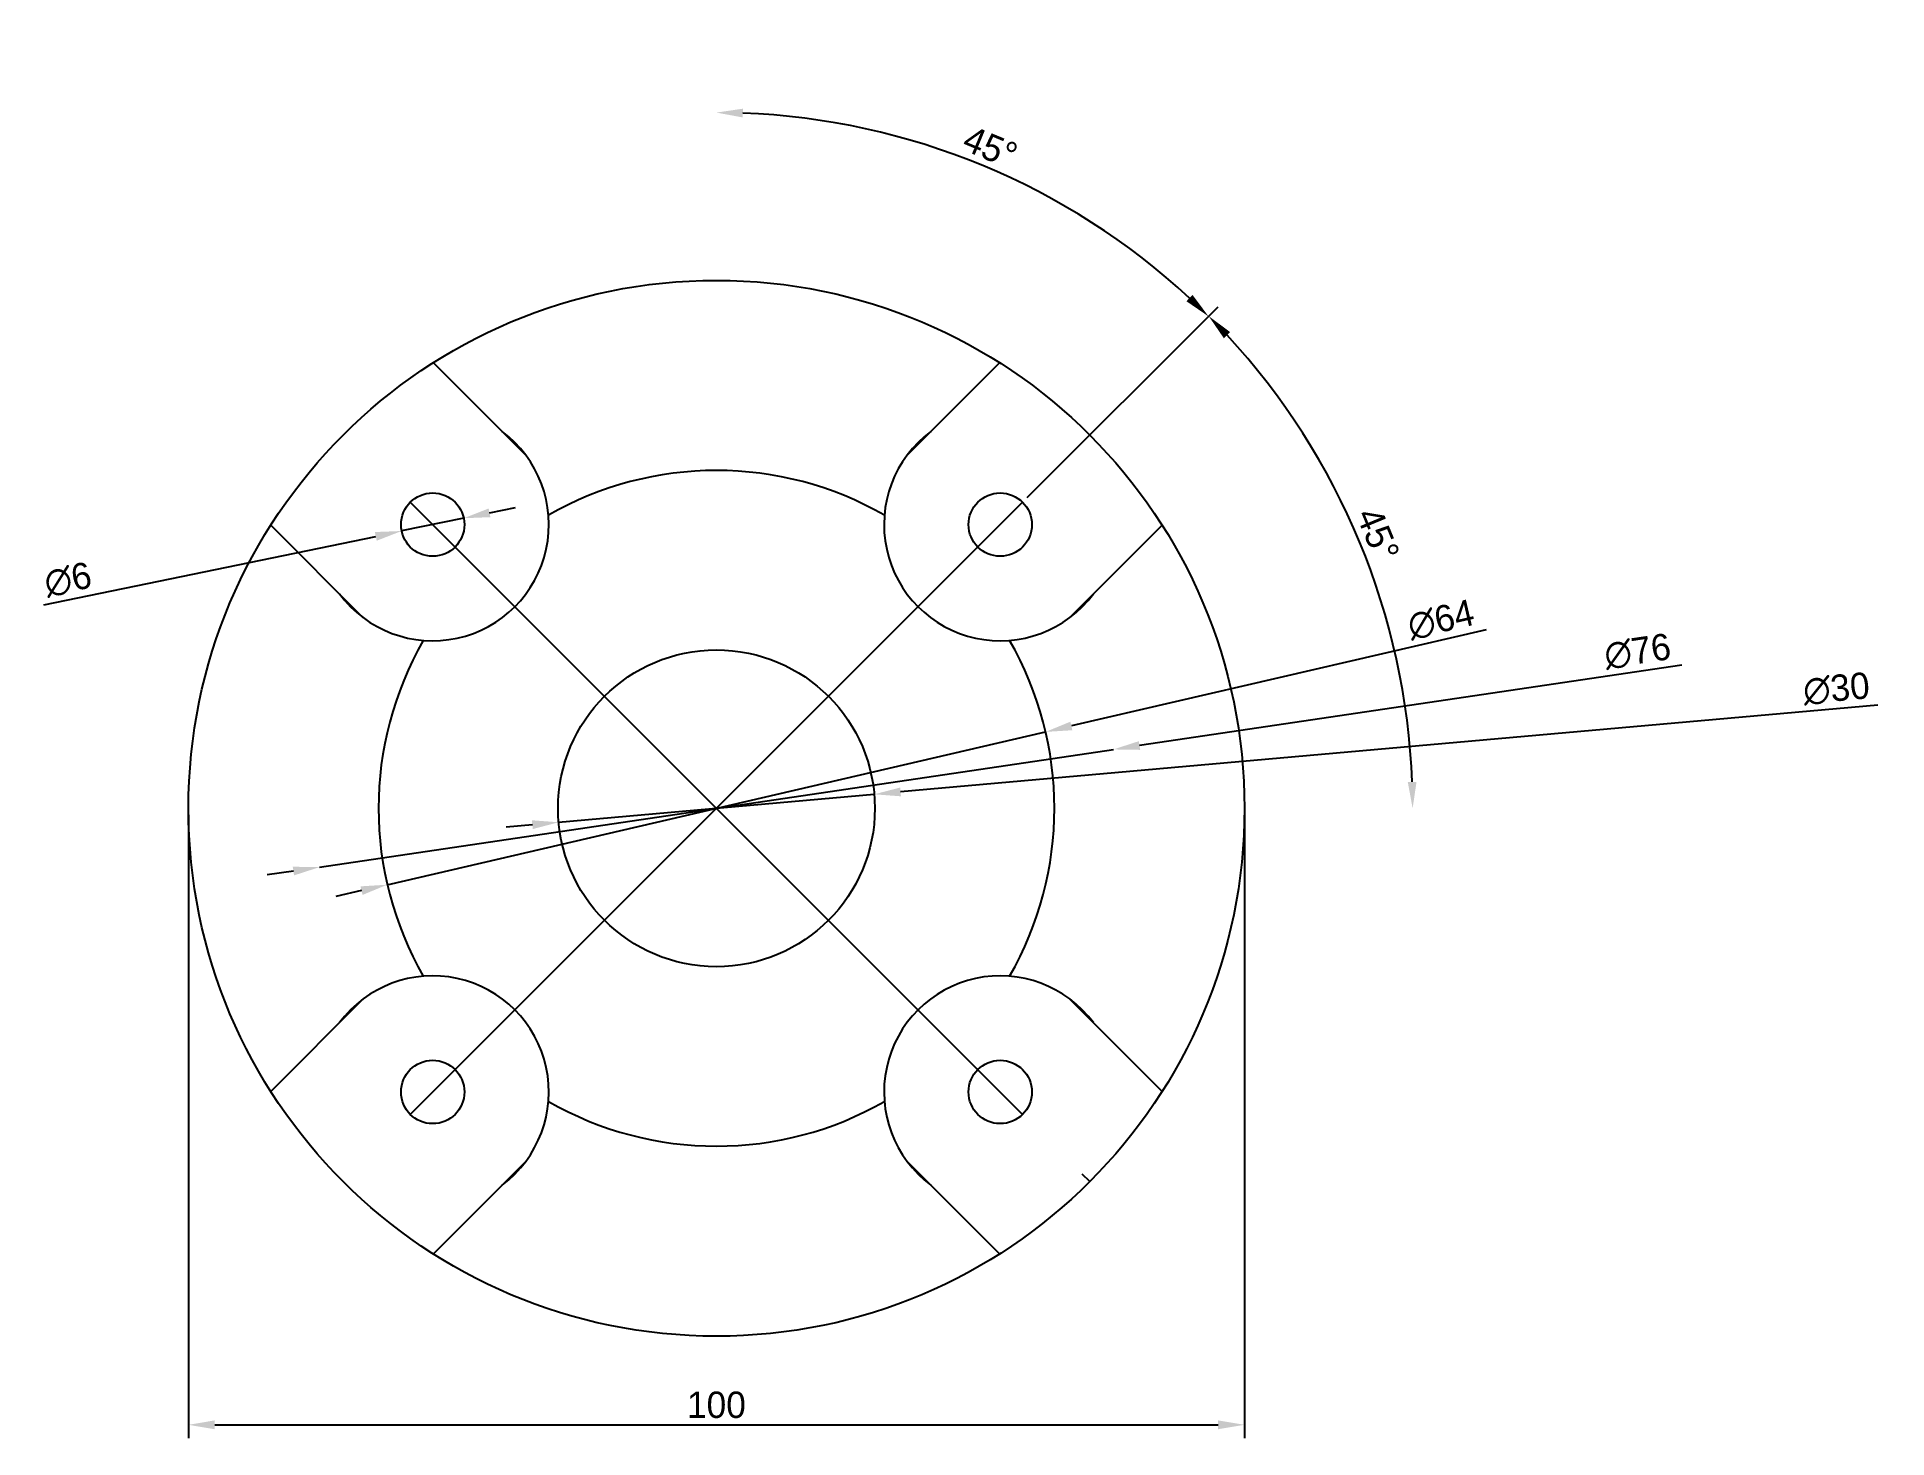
# Model space of a CAD drawing. Header units: millimetres. Extents: x 2081 to 2256, y 699 to 832.
import ezdxf

# ---------------------------------------------------------------- set-up
doc = ezdxf.new("R2010")
doc.units = ezdxf.units.MM
doc.dimstyles.new('ISO-25', dxfattribs={"dimtxt": 2.5, "dimasz": 2.5, "dimexe": 1.25, "dimexo": 0.625, "dimtad": 1, "dimtxsty": 'Standard', "dimcen": 2.5, "dimadec": 0, "dimazin": 0, "dimtfac": 1, "dimtmove": 0, "dimatfit": 3, "dimfxl": 1, "dimarcsym": 0})

# ---------------------------------------------------------------- blocks, each defined once
blk = doc.blocks.new('*D2')
at = {"color": 0, "lineweight": -2}
for p, q in [((2236.67, 772.36), (2185.31, 764.74)), ((2107.66, 753.22), (2182.84, 764.37)), ((2105.19, 752.85), (2102.72, 752.48))]:
    blk.add_line(p, q, dxfattribs=at)
at = {"color": 0}
for points in [[(2185.25, 765.15), (2185.38, 764.33), (2182.84, 764.37)], [(2105.13, 753.26), (2105.25, 752.44), (2107.66, 753.22)]]:
    blk.add_solid(points, dxfattribs=at)
at = {"layer": 'Defpoints', "color": 0}
for p in [(2182.84, 764.37), (2107.66, 753.22)]:
    blk.add_point(p, dxfattribs=at)
at = {"color": 0, "insert": (2232.48, 773.64), "char_height": 2.5, "attachment_point": 5, "rotation": 8.4418}
blk.add_mtext('∅76', dxfattribs=at)
blk = doc.blocks.new('*D3')
at = {"color": 0, "lineweight": -2}
for p, q in [((2218.14, 775.71), (2178.86, 766.59)), ((2114.08, 751.56), (2176.42, 766.03)), ((2111.65, 751), (2109.21, 750.43))]:
    blk.add_line(p, q, dxfattribs=at)
at = {"color": 0}
for points in [[(2178.77, 767), (2178.95, 766.19), (2176.42, 766.03)], [(2111.55, 751.4), (2111.74, 750.59), (2114.08, 751.56)]]:
    blk.add_solid(points, dxfattribs=at)
at = {"layer": 'Defpoints', "color": 0}
for p in [(2176.42, 766.03), (2114.08, 751.56)]:
    blk.add_point(p, dxfattribs=at)
at = {"color": 0, "insert": (2213.86, 776.64), "char_height": 2.5, "attachment_point": 5, "rotation": 13.0649}
blk.add_mtext('∅64', dxfattribs=at)
blk = doc.blocks.new('*D4')
at = {"color": 0, "lineweight": -2}
for p, q in [((2255.22, 768.57), (2162.68, 760.34)), ((2130.31, 757.47), (2160.19, 760.12)), ((2127.82, 757.24), (2125.33, 757.02))]:
    blk.add_line(p, q, dxfattribs=at)
at = {"color": 0}
for points in [[(2162.65, 760.76), (2162.72, 759.93), (2160.19, 760.12)], [(2127.78, 757.66), (2127.86, 756.83), (2130.31, 757.47)]]:
    blk.add_solid(points, dxfattribs=at)
at = {"layer": 'Defpoints', "color": 0}
for p in [(2160.19, 760.12), (2130.31, 757.47)]:
    blk.add_point(p, dxfattribs=at)
at = {"color": 0, "insert": (2251.31, 770.11), "char_height": 2.5, "attachment_point": 5, "rotation": 5.0827}
blk.add_mtext('∅30', dxfattribs=at)
blk = doc.blocks.new('*D5')
at = {"color": 0, "lineweight": -2}
for p, q in [((2123.77, 786.78), (2126.22, 787.28)), ((2121.32, 786.27), (2115.44, 785.06)), ((2081.57, 778.06), (2113, 784.55))]:
    blk.add_line(p, q, dxfattribs=at)
at = {"color": 0}
for points in [[(2123.68, 787.19), (2123.85, 786.37), (2121.32, 786.27)], [(2112.91, 784.96), (2113.08, 784.14), (2115.44, 785.06)]]:
    blk.add_solid(points, dxfattribs=at)
at = {"layer": 'Defpoints', "color": 0}
for p in [(2115.44, 785.06), (2121.32, 786.27)]:
    blk.add_point(p, dxfattribs=at)
at = {"color": 0, "insert": (2083.84, 780.44), "char_height": 2.5, "attachment_point": 5, "rotation": 11.6755}
blk.add_mtext('∅6', dxfattribs=at)
blk = doc.blocks.new('*D8')
at = {"color": 0, "lineweight": -2}
blk.add_line((2174.69, 788.23), (2192.73, 806.27), dxfattribs=at)
blk.add_arc((2145.25, 758.79), 65.9, 47.1738, 87.8262, dxfattribs=at)
at = {"color": 0}
for points in [[(2147.74, 824.23), (2147.76, 825.06), (2145.25, 824.69)], [(2190.34, 807.42), (2189.76, 806.82), (2191.85, 805.39)]]:
    blk.add_solid(points, dxfattribs=at)
at = {"layer": 'Defpoints', "color": 0}
for p in [(2145.25, 831.85), (2178.2, 815.86), (2174.24, 787.79), (2145.25, 758.79), (2116.26, 729.8)]:
    blk.add_point(p, dxfattribs=at)
at = {"color": 0, "insert": (2171.19, 821.41), "char_height": 2.5, "attachment_point": 5, "rotation": 337.5}
blk.add_mtext('45°', dxfattribs=at)
blk = doc.blocks.new('*D9')
at = {"color": 0, "lineweight": -2}
blk.add_line((2174.69, 788.23), (2192.75, 806.29), dxfattribs=at)
blk.add_arc((2145.25, 758.79), 65.93, 2.1728, 42.8272, dxfattribs=at)
at = {"color": 0}
for points in [[(2193.3, 803.32), (2193.9, 803.9), (2191.87, 805.41)], [(2211.55, 761.3), (2210.72, 761.29), (2211.18, 758.79)]]:
    blk.add_solid(points, dxfattribs=at)
at = {"layer": 'Defpoints', "color": 0}
for p in [(2174.24, 787.79), (2208.93, 775.86), (2145.25, 758.79), (2256.1, 758.79), (2116.26, 729.8)]:
    blk.add_point(p, dxfattribs=at)
at = {"color": 0, "insert": (2207.89, 784.74), "char_height": 2.5, "attachment_point": 5, "rotation": 292.5}
blk.add_mtext('45°', dxfattribs=at)
blk = doc.blocks.new('*D10')
at = {"color": 0, "lineweight": -2}
for p, q in [((2095.25, 758.17), (2095.25, 699.15)), ((2195.25, 758.17), (2195.25, 699.15)), ((2097.75, 700.4), (2192.75, 700.4))]:
    blk.add_line(p, q, dxfattribs=at)
at = {"color": 0}
for points in [[(2097.75, 700.82), (2097.75, 699.98), (2095.25, 700.4)], [(2192.75, 700.82), (2192.75, 699.98), (2195.25, 700.4)]]:
    blk.add_solid(points, dxfattribs=at)
at = {"layer": 'Defpoints', "color": 0}
for p in [(2095.25, 758.79), (2195.25, 758.79), (2195.25, 700.4)]:
    blk.add_point(p, dxfattribs=at)
at = {"color": 0, "insert": (2145.25, 702.28), "char_height": 2.5, "attachment_point": 5}
blk.add_mtext('100', dxfattribs=at)

msp = doc.modelspace()

# ---------------------------------------------------------------- linework, layer by layer
for p, q in [((2127.205, 792.234), (2118.442, 800.998)), ((2163.301, 792.234), (2172.064, 800.998)), ((2116.261, 729.803), (2174.244, 787.785)), ((2174.244, 729.803), (2116.261, 787.785)), ((2111.812, 776.842), (2103.049, 785.605)), ((2178.693, 776.842), (2187.457, 785.605)), ((2111.812, 740.746), (2103.049, 731.983)), ((2178.693, 740.746), (2187.457, 731.983)), ((2127.205, 725.353), (2118.442, 716.59)), ((2163.301, 725.353), (2172.064, 716.59)), ((2180.608, 723.439), (2179.901, 724.146))]:
    msp.add_line(p, q)
for centre, radius in [((2145.253, 758.794), 50), ((2118.383, 785.664), 3), ((2172.123, 785.664), 3), ((2145.253, 758.794), 15), ((2118.383, 731.924), 3), ((2172.123, 731.924), 3)]:
    msp.add_circle(centre, radius)
for centre, radius, start, end in [((2118.383, 785.664), 11, 216.67796, 53.32204), ((2172.123, 785.664), 11, 126.67796, 323.32204), ((2145.253, 758.794), 32, 60.19282, 119.80718), ((2145.253, 758.794), 32, 150.19282, 209.80718), ((2145.253, 758.794), 32, 330.19282, 29.80718), ((2118.383, 731.924), 11, 306.67796, 143.32204), ((2172.123, 731.924), 11, 36.67796, 233.32204), ((2145.253, 758.794), 32, 240.19282, 299.80718)]:
    msp.add_arc(centre, radius, start, end)

# ---------------------------------------------------------------- dimensions: what is measured, and where the dimension line sits
for base, line2, picture, middle in [((2178.202, 815.863), ((2145.253, 831.85), (2145.253, 758.794)), '*D8', (2171.188, 821.408)), ((2208.933, 775.857), ((2145.253, 758.794), (2256.102, 758.794)), '*D9', (2207.893, 784.74))]:
    dim = msp.add_angular_dim_2l(base=base, line1=((2116.261, 729.803), (2174.244, 787.785)), line2=line2, dimstyle='ISO-25')
    dim.commit()
    dim.dimension.update_dxf_attribs({"geometry": picture, "text_midpoint": middle})
for p1, p2, picture, middle in [((2121.321, 786.271), (2115.445, 785.057), '*D5', (2084.218, 778.604)), ((2114.081, 751.56), (2176.424, 766.028), '*D3', (2214.283, 774.813)), ((2107.664, 753.215), (2182.841, 764.373), '*D2', (2232.755, 771.78)), ((2130.312, 757.465), (2160.194, 760.123), '*D4', (2251.48, 768.242))]:
    dim = msp.add_diameter_dim_2p(p1=p1, p2=p2, dimstyle='ISO-25')
    dim.commit()
    dim.dimension.update_dxf_attribs({"geometry": picture, "text_midpoint": middle, "dimtype": 163})
dim = msp.add_linear_dim(base=(2195.253, 700.4), p1=(2095.253, 758.794), p2=(2195.253, 758.794), dimstyle='ISO-25')
dim.commit()
dim.dimension.update_dxf_attribs({"geometry": '*D10', "text_midpoint": (2145.253, 702.275)})

doc.saveas('drawing.dxf')
